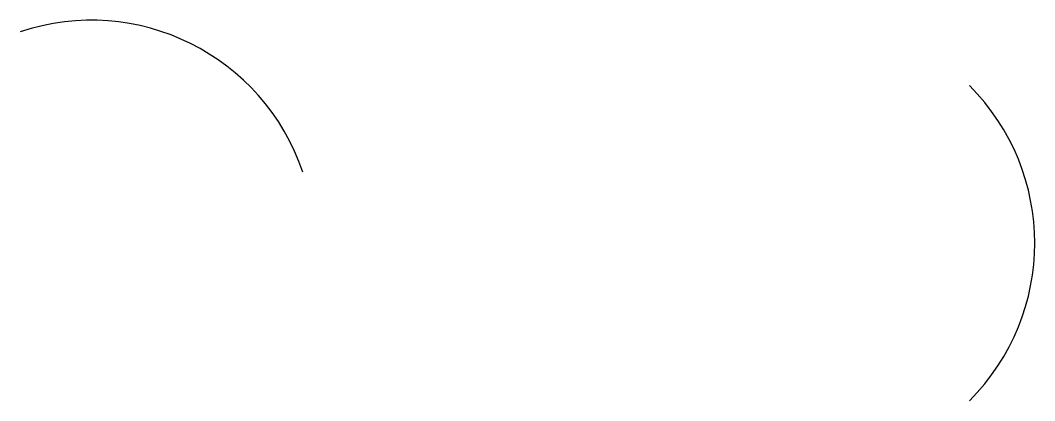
# Model space of a CAD drawing. Header units: millimetres. Extents: x 168.6 to 200.4, y 36 to 47.9.
import ezdxf

# ---------------------------------------------------------------- set-up
doc = ezdxf.new("R2010")
doc.units = ezdxf.units.MM
doc.layers.add('Default', color=7, linetype='Continuous', true_color=0x000000)

msp = doc.modelspace()

# ---------------------------------------------------------------- linework, layer by layer
at = {"layer": 'Default'}
for centre, start, end in [((170.843, 40.941), 18.5456, 108.5456), ((193.441, 40.941), 315, 45)]:
    msp.add_arc(centre, 6.997, start, end, dxfattribs=at)

doc.saveas('drawing.dxf')
